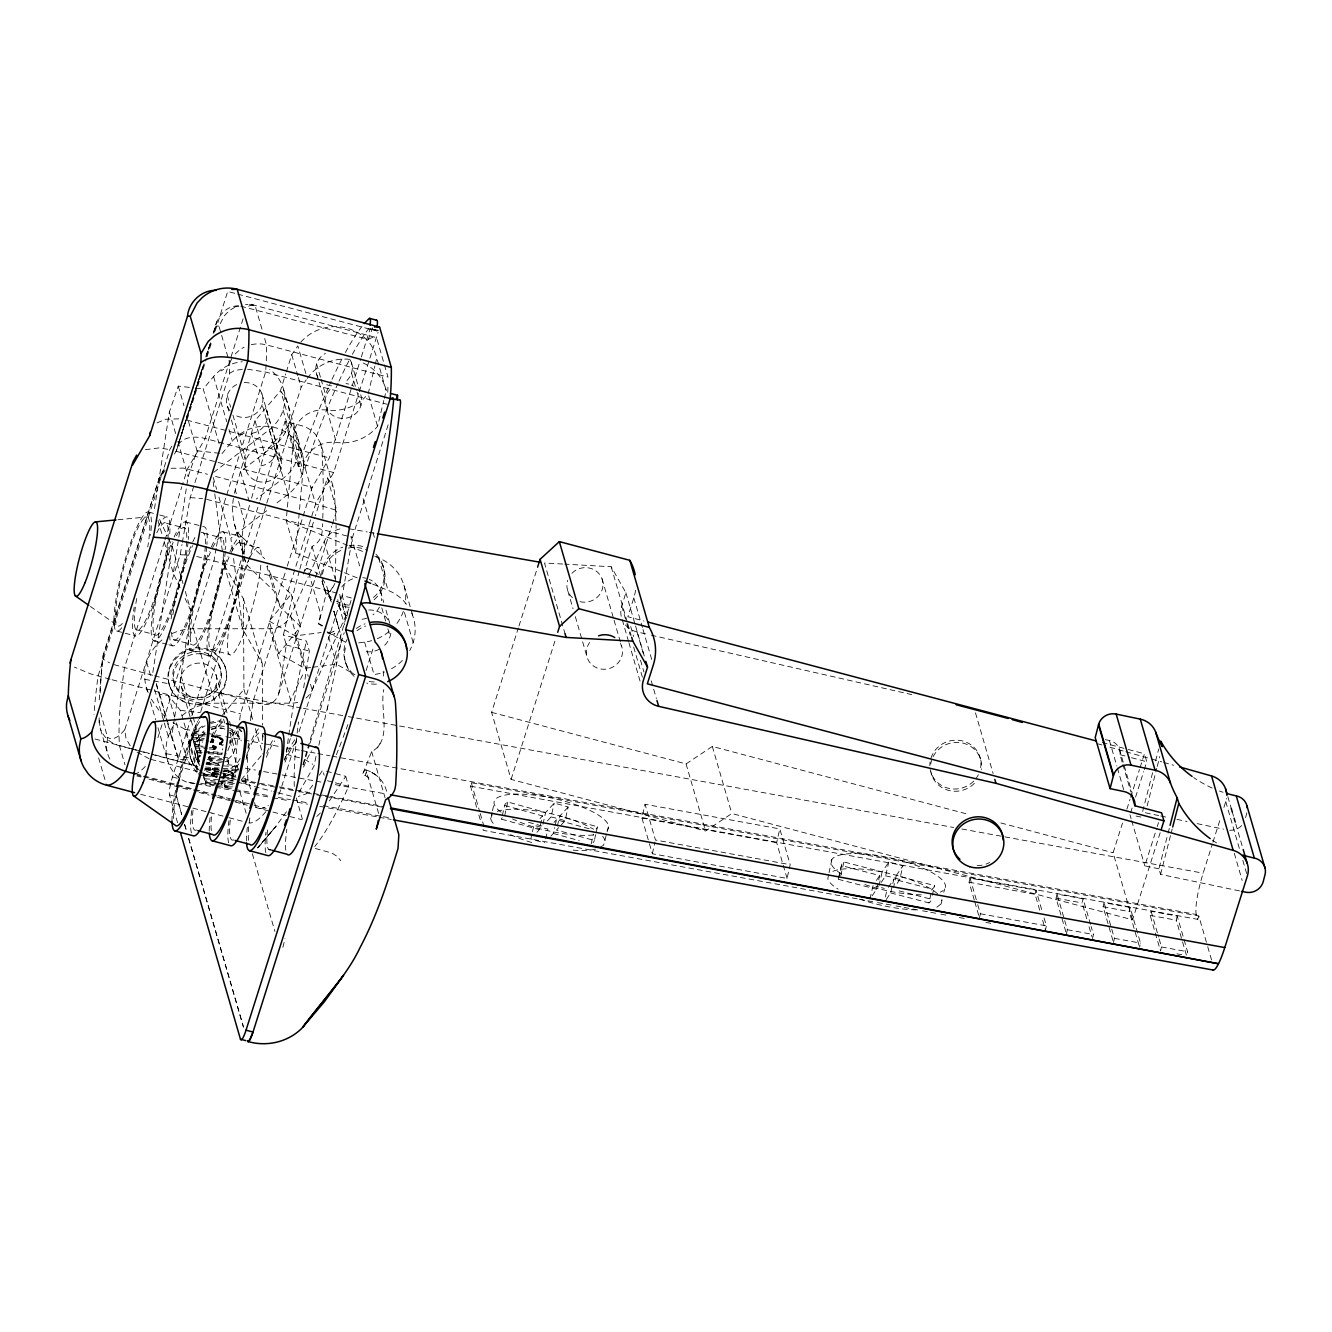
<?xml version="1.0" encoding="UTF-8"?>
<svg xmlns="http://www.w3.org/2000/svg" width="1332" height="1332" viewBox="0 0 1332 1332"><rect width="100%" height="100%" fill="white"/><g stroke="black" fill="none" stroke-linecap="round" stroke-linejoin="round"><path stroke-width="0.75" stroke-dasharray="5 3.75" d="M147.536 691.808C144.206 682.317 143.706 671.877 146.686 662.22A47.769 45.321 -16.2 0 1 163.603 638.694M195.088 783.532C172.161 782.866 160.889 756.226 168.315 736.646A47.769 45.321 -16.2 0 1 174.276 724.458M109.89 759.024A29.254 28.372 -28.8 0 1 107.692 753.895L100.15 727.988L99.117 718.647M99.234 699.916L102.531 657.026L159.174 478.238L164.402 468.431M99.084 722.81L99.151 717.498M223.11 773.476L225.191 774.841L223.227 775.923M357.242 577.888L295.637 552.996L286.214 520.562L294.272 430.369A29.321 27.822 -16.2 0 1 326.956 410.04A43.973 41.725 -16.2 0 0 365.701 396.636M295.637 552.996L303.696 462.803A29.321 27.822 -16.2 0 1 336.363 442.474A43.973 41.725 -16.2 0 0 377.555 426.357L383.799 400.499M335.464 580.835L336.097 525.407M251.132 715.7L250.499 720.695L252.98 701.681L315.9 503.046L333.649 472.56L358.658 393.573M252.814 702.996L252.98 701.681M213.936 740.525L210.689 741.291L210.389 742.657C213.953 744.205 215.235 738.944 211.289 739.177M100.183 693.006A210.323 35.564 -75.1 0 1 103.33 655.993L159.174 478.238M174.425 454.079L176.507 450.482L202.664 367.449M154.512 508.591L169.364 411.938L178.272 386.114L193.623 387.878M152.83 672.51L172.211 546.403L167.999 537.395M180.036 587.628L173.293 573.226L186.563 486.846M186.88 484.798L188.145 476.573L197.053 450.749L186.796 415.501M172.944 722.677L184.948 729.237L197.835 773.576L187.179 760.106L178.505 759.107L171.595 737.145L174.409 718.847M174.725 716.816L190.992 611.038L185.298 591.458M299.317 570.978A267.532 45.255 -75.1 0 0 283.4 634.948L286.313 644.988L279.171 691.341C278.338 699.134 270.779 706.526 262.654 704.228L154.562 675.807M303.663 687.812L309.357 651.098L306.443 641.058L283.4 634.948M378.604 813.386L366.167 770.562A14.652 2.481 -75.1 0 0 362.437 774.541A267.532 45.255 -75.1 0 0 371.661 751.581C393.04 740.525 379.354 708.258 383.783 689.543M361.338 356.959L370.313 328.171M237.729 294.122L377.106 331.085L377.289 330.02A14.652 2.481 -75.1 0 1 377.189 329.603M130.186 745.737L126.024 738.477L124.758 729.753L180.186 554.728L181.984 544.522M182.334 542.474L190.193 497.585L229.52 373.41A216.184 36.563 -75.1 0 0 229.703 363.17L218.947 326.173L224.192 315.967L228.155 311.805A29.221 28.521 -35.5 0 1 238.112 306.077M216.167 548.251L214.036 560.489L164.136 718.031M216.533 546.203L224.042 503.346L265.617 372.044A245.488 41.525 -75.1 0 0 266.517 344.888L264.219 336.996M388.145 424.875L352.481 537.429L342.474 594.555L298.868 732.234M828.604 874.641L827.821 878.837A58.625 16.367 12.9 0 0 838.044 889.127M936.829 907.209L941.108 903.928L941.891 899.733M100.316 712.254L107.576 737.212L106.527 748.418L107.676 753.895M318.831 745.254L328.488 703.179M218.947 326.173A216.184 36.563 -75.1 0 0 215.851 326.323L213.953 332.251C215.651 319.164 223.859 306.077 238.445 305.761M327.173 709.473L341.059 642.573L340.526 633.899L334.116 611.704M203.929 739.893L192.591 739.027L191.725 733.566L209.507 734.931M192.591 739.027L191.725 733.566M202.397 746.17L194.489 745.57L193.59 739.993L208.791 741.141M194.489 745.57L193.59 739.993M202.214 752.347L196.337 751.897L195.471 746.486L207.442 747.402M196.337 751.897L195.471 746.486M199.767 761.638C193.939 760.206 202.597 755.743 197.652 756.443L196.903 751.415L200.816 751.714M197.652 756.443L196.903 751.415M197.352 758.674L200.216 755.544L199.9 756.909M197.636 758.258L197.935 756.876M198.018 757.858L198.335 756.493M197.835 760.322L197.669 757.309M198.535 757.508L198.851 756.143M198.102 760.589L198.152 758.957M199.167 757.192L199.484 755.827M198.435 760.855L198.418 759.207M199.484 756.643L199.8 755.277L199.883 756.776M198.818 761.121L198.751 759.473M199.267 761.388L199.134 759.74M219.88 742.69L222.993 740.908L222.278 738.577L211.988 735.114L211.688 736.496L218.681 738.144L222.527 740.592L222.677 742.274L219.564 744.055L222.777 745.454L223.093 744.088L221.728 743.456L219.88 742.69L219.564 744.055M212.188 736.546L212.504 735.181M203.413 776.273L203.729 774.891C207.576 773.609 206.56 778.021 203.413 776.273L204.529 780.102L235.597 782.483M211.805 739.293L211.488 740.675L213.62 741.891M203.779 775.307L203.313 773.459L202.997 774.824L206.06 776.423M211.388 742.707L211.705 741.341M212.72 736.613L213.037 735.247M211.971 740.825L212.287 739.443M213.253 736.696L213.57 735.331M212.238 742.673L212.554 741.291M212.437 740.975L212.737 739.61M204.745 775.79L204.096 773.942M204.329 770.362L208.325 768.447L220.063 768.93M205.977 763.502L207.675 763.769L207.992 762.404L219.347 763.269M212.854 741.158L213.17 739.776M213.786 736.796L214.102 735.431M209.024 758.524L228.205 760.189L229.004 765.351L227.889 761.554L210.006 760.189L208.258 758.291M209.457 756.343L208.125 757.825L210.706 756.343L227.439 757.542L227.123 758.924M204.529 780.102L203.729 774.891M212.92 742.54L213.47 739.976M213.37 742.324L213.703 740.159M205.827 776.456L206.177 774.858L205.061 774.408M209.49 760.089L209.807 758.724M212.97 745.587L212.287 746.919L212.97 745.587L216.25 747.152L209.44 747.552M214.818 736.996L215.118 735.63M207.675 763.769L209.057 763.919L209.374 762.553M209.141 757.708L210.706 756.343M206.027 770.029L208.025 769.813L208.325 768.447M210.006 760.189L210.323 758.824M212.67 746.969L213.37 745.654M215.334 784.698L205.644 783.949L205.644 781.518L219.663 782.6M209.124 748.917L213.12 749.233L213.436 747.851M213.12 749.233C218.281 749.333 213.52 747.468 213.853 745.754M215.834 737.245L216.134 735.88M205.644 783.949L205.644 781.518M214.002 747.252L214.319 745.87M211.055 760.339L211.372 758.974M213.903 749.233L214.219 747.851M214.452 747.385L214.768 746.02M216.816 737.512L217.133 736.146M211.788 760.405L212.088 759.024M214.585 749.167L215.185 746.17M208.025 769.813L210.256 769.73L210.573 768.364M215.235 747.718L215.551 746.336M215.135 749.067L215.867 746.553M217.782 737.828L218.098 736.446M215.568 748.9L216.1 746.769M215.934 748.534L216.217 746.969M218.681 738.144L218.997 736.779M210.256 769.73L212.421 769.73L212.737 768.348M219.53 738.494L219.83 737.129M211.572 775.291L212.637 772.81L217.516 772.427L217.199 773.792L211.488 775.074L216.633 777.172M211.771 775.524L212.254 773.01M212.321 774.175L212.637 772.81M220.28 738.86L220.596 737.478M212.104 775.757L211.988 773.243M212.521 776.007L212.404 774.392M212.82 774.025L213.137 772.643M219.83 744.255L220.146 742.873M220.945 739.227L221.262 737.845M220.246 743.805L220.546 742.423M213.037 776.256L212.837 774.641M213.42 773.909L213.736 772.527M212.421 769.73L214.752 769.813L215.068 768.447M220.812 743.556L221.129 742.174M221.512 739.593L221.828 738.211M213.62 776.473L213.353 774.874M221.961 739.959L222.278 738.577M214.502 773.775L214.818 772.394M221.345 743.289L221.661 741.924M221.428 744.838L221.728 743.456M221.811 743.006L222.128 741.641M214.269 776.673L213.936 775.107M222.527 740.592L222.827 739.227M222.228 742.707L222.544 741.341M214.918 776.856L214.585 775.307M222.677 742.274L223.143 739.826M215.767 773.742L216.084 772.36M215.584 776.989L215.884 775.607L217.915 775.923M214.752 769.813L217.199 770.013L217.516 768.647M222.477 750.066L222.794 748.701M223.56 773.659C222.727 775.191 226.94 777.006 222.91 777.305M221.945 782.35C220.529 787.029 224.126 780.669 219.98 781.351M221.661 784.115L222.161 782.483M223.659 775.207L223.976 773.842M231.735 778.104C236.963 774.908 227.872 771.428 224.642 771.161L224.958 769.796C227.722 770.112 237.645 773.376 231.885 776.606L232.118 778.204L232.534 776.256M223.61 777.172L223.926 775.79M224.026 775.39L224.342 774.025M223.909 777.072L224.642 774.208M224.209 776.989L224.892 774.392M224.375 776.922L225.091 774.575M227.889 761.554L228.205 760.189M224.758 776.656L225.191 774.841M217.266 784.831L223.077 785.281L223.393 783.915L226.74 786.163L232.767 785.464M226.573 771.678L226.89 770.312M232.451 786.846L225.225 787.245L224.126 784.098M224.275 785.797L224.442 784.265M224.575 786.846L224.825 785.347M224.725 786.979L225.041 785.597M224.925 787.112L225.225 785.747M228.405 772.277L228.721 770.895M225.225 787.245L225.541 785.863M225.574 787.345L225.891 785.98M225.94 787.445L226.24 786.063M226.423 787.528L226.74 786.163M230.07 772.926L230.386 771.544M226.806 787.562L227.123 786.196M227.872 783.732L228.188 782.367M227.106 787.562L227.422 786.196M231.518 773.609L231.835 772.244M232.317 774.125L232.617 772.76M232.917 774.641L233.233 773.259M232.75 777.272L233.067 775.907M233.15 776.889L233.466 775.507M233.35 775.124L233.649 773.759M233.433 776.456L233.883 774.208M245.954 783.266L245.071 777.805L245.954 783.266L237.662 782.633M476.64 807.309L470.496 786.163L471.278 782.733L1198.8 915.983L1207.175 944.804M493.24 823.342A58.625 16.367 12.9 0 1 490.692 818.497L492.041 812.62M492.49 810.655L494.139 803.412M504.628 805.46L542.49 815.9L539.36 829.62L501.498 819.18L504.628 805.46A47.636 13.303 12.9 0 1 507.775 802.03L545.637 812.47L554.195 803.196A47.636 13.303 12.9 0 1 568.165 807.042L565.034 820.762L556.476 830.052L594.338 840.492L595.687 834.615M504.645 815.75L507.775 802.03M542.957 824.242L545.637 812.47M545.67 838.844L547.902 829.037A47.636 13.303 12.9 0 1 533.932 825.191L530.802 838.91A47.636 13.303 12.9 0 0 544.771 842.756M547.402 820.895L551.065 816.916L554.195 803.196M550.882 836.13L553.329 833.466L554.661 827.588M555.111 825.624L556.46 819.746L590.342 829.087M557.375 826.123L559.607 816.333L568.165 807.042M591.192 843.905L593.423 834.115M596.137 832.65L597.469 826.772L559.607 816.333M600.532 847.069L603.612 845.187L608.591 826.073M648.284 839.843L641.941 817.981L645.071 804.262L779.803 828.937L790.192 864.701L787.062 878.421L652.33 853.745L648.867 841.824M652.33 853.745L655.011 841.99M787.062 878.421L776.673 842.657L779.803 828.937M831.867 859.506L829.053 872.693M838.377 878.887L841.608 864.768M838.777 877.338L841.458 865.567A47.636 13.303 12.9 0 1 843.905 861.954L882.15 871.911L888.777 862.12A47.636 13.303 12.9 0 1 902.896 865.783L899.766 879.503L896.453 884.415M840.775 875.673L843.905 861.954M869.962 899.05L873.093 885.33M872.16 895.787L876.573 889.26L879.719 875.54L841.458 865.567M879.02 885.63L882.15 871.911M881.235 882.367L885.647 875.84L888.777 862.12M885.397 896.852L887.195 889.01M886.263 899.466L890.692 892.923L893.822 879.203L932.067 889.16A47.636 13.303 12.9 0 0 934.515 885.547L896.269 875.59L893.572 887.345M890.692 892.923L928.937 902.88L932.067 889.16M932.283 895.354L934.515 885.547M941.108 903.928L941.99 900.032M944.738 888.877L943.772 892.257M974.275 900.066L969.08 882.234L970.029 878.121L1036.03 890.209L1041.791 910.022M979.453 917.898L980.385 913.785L976.939 901.897M1039.693 910.172L1035.097 894.321L1036.03 890.209M1044.088 917.948L1046.403 925.873L1045.454 929.986L1042.007 918.098M1065.85 931.851L1056.06 898.168L1057.009 894.055L1083.082 898.834L1090.575 924.591M1066.433 933.832L1067.365 929.719L1057.009 894.055M1086.745 918.797L1082.15 902.946L1083.082 898.834M1092.506 938.61L1093.455 934.498L1091.141 926.572M1112.903 940.475L1103.112 906.776L1104.062 902.663L1130.135 907.442L1140.508 943.106L1139.559 947.235M1113.485 942.457L1114.418 938.344L1104.062 902.663M1138.993 945.254L1129.203 911.554L1130.135 907.442M1159.173 939.027L1161.471 946.952L1160.538 951.065L1150.165 915.4L1151.114 911.288L1177.188 916.066L1187.561 951.731L1186.612 955.843L1176.256 920.179L1177.188 916.066M368.132 393.922L374.858 366.084M375.341 364.086L376.773 358.125A43.973 41.725 -16.2 0 0 343.223 327.322A43.973 41.725 -16.2 0 0 299.034 344.322M384.282 398.518L386.197 390.559L376.773 358.125M282.884 947.268L284.998 938.71M316 756.493L313.969 766.183L297.685 794.721M1152.613 772.677L1142.473 812.17L1158.673 815.567M1155.643 760.838L1158.69 748.984M1147.135 805.877L1156.759 768.364M1157.258 766.383L1159.789 756.509M1239.509 890.908L1160.555 874.375L1158.94 868.814L1167.548 835.247M1168.047 833.266L1169.579 827.355M1160.555 874.375L1172.193 828.954M1245.636 817.582L1246.935 812.47M234.365 493.306A73.277 69.53 -16.2 0 1 235.231 489.96L255.011 420.679L280.369 390.975L285.714 373.826M310.672 667.548L304.695 668.314L278.671 653.529L300.582 626.589L280.153 606.976L274.059 591.108L246.337 564.502A73.277 69.53 -16.2 0 1 244.655 522.377L249.933 503.912L240.509 471.478L273.942 445.837A40.31 38.245 -16.2 0 0 280.885 391.491L290.293 423.926A40.31 38.245 -16.2 0 1 283.366 478.255L256.293 499.017M251.565 498.185L264.435 453.096L290.293 423.926M302.88 764.751L351.165 600.066M179.52 778.571L176.407 795.654L181.735 814.368M303.33 764.918L309.44 745.171M310.04 743.206L344.222 632.667M284.415 760.106L285.631 756.243M333.649 472.56L205.195 438.494C196.02 436.097 183.6 436.13 177.972 445.121L202.048 368.648M205.744 356.893L208.841 347.086M213.153 333.366L216.866 321.595M243.107 318.781L205.195 438.494L187.446 468.981L182.451 484.731M286.313 371.911L291.725 354.712L297.852 345.937L306.726 376.457M289.727 423.459L301.149 387.146L306.26 379.836M287.113 438.894L288.178 435.531M303.363 574.042L312.071 546.47A17.582 16.683 -16.2 0 0 321.362 535.947L322.094 531.984A732.816 695.354 -16.2 0 0 322.527 523.776M628.554 641.441L621.162 615.983A21.978 20.862 -16.2 0 1 621.728 605.993L625.907 592.74L611.188 566.733L564.718 564.152M470.496 786.163L1197.734 919.363L1196.303 914.468A33.766 5.711 -75.2 0 1 1203.162 873.193L1212.32 844.155M1212.919 842.224L1220.262 819.014M1223.925 807.408L1225.756 801.598A21.978 20.862 -16.2 0 0 1226.489 798.417M1197.734 919.363L1198.8 915.983M171.811 446.153L169.797 449.617L98.069 676.023A256.477 43.373 -75.1 0 0 93.989 714.352M176.507 450.482L203.979 363.769M206.477 355.877L210.856 342.091L206.377 356.01M182.917 427.072L186.946 420.146L206.393 358.774M207.009 356.793L212.038 340.959M215.168 331.052L227.705 291.458L235.731 293.589M164.369 541.841L124.442 667.881A239.627 40.526 -75.1 0 0 119.464 745.754L124.992 764.784M164.985 539.876L181.835 486.696M157.892 737.728L163.503 720.013M177.572 822.693L169.497 794.871A14.669 2.481 -75.1 0 1 172.461 776.956L191.242 717.682M191.875 715.7L242.557 555.66M243.19 553.696L259.457 502.314M260.09 500.349L285.115 421.312L301.282 425.607A29.321 27.822 -16.2 0 1 315.684 434.632L320.629 443.439L334.332 490.842L335.98 521.245M181.668 814.601L176.473 796.736A14.669 2.481 -75.1 0 1 179.454 778.804L197.669 721.295M200.732 711.638L292.091 423.16L315.584 504.012L336.73 510.372L327.422 477.788L317.199 510.073A267.532 45.255 -75.1 0 0 315.451 515.634M239.693 719.946A256.477 43.373 -75.1 0 1 240.493 713.802L286.646 568.115M287.262 566.15L312.204 487.395L329.37 457.925L360.722 358.941M240.742 306.194L368.248 339.41L372.694 327.789M359.29 391.608L378.055 332.367M278.654 693.706L314.868 579.37M315.484 577.389L331.735 526.14M332.351 524.159L336.73 510.372M286.197 751.781L290.559 737.995M296.47 739.826L279.57 793.206L276.323 797.302M366.117 670.529L373.942 645.853M1160.172 832.716L1132.583 919.813L731.817 813.519L705.544 831.002L511.105 779.42L491.608 712.337L518.331 627.988M518.964 626.023L536.979 569.13M511.105 779.42L555.844 638.178M635.564 590.243A51.299 48.668 -16.2 0 1 633.816 597.885L627.855 616.733L643.922 620.995M1132.583 919.813L1113.102 852.746L1122.51 823.043M1126.889 809.19L1130.036 799.283M1130.652 797.302L1139.443 769.596M1140.059 767.615L1144.454 753.762L1126.356 748.967M1130.602 812.803L1132.466 806.926M1135.58 797.102L1143.672 771.578M1144.288 769.613L1146.769 761.754L1144.454 753.762M1158.94 868.814L1144.821 865.867L1156.642 828.554M1157.258 826.589L1158.507 822.66M177.972 445.121L203.846 363.936M206.427 355.694L210.19 343.939M213.969 332.184L215.851 326.323M334.881 583.433L331.535 589.876L326.04 594.572A267.532 45.255 -75.1 0 0 318.698 623.975L325.99 628.654M490.692 818.497L492.224 814.485M172.161 633.566A47.769 45.321 -16.2 0 1 193.523 628.771L269.913 628.754A21.978 20.862 -16.2 0 0 290.576 615.684L308.258 576.706M309.107 574.858L324.259 541.441A21.978 20.862 -16.2 0 1 342.89 528.471M305.96 698.085A21.978 20.862 -16.2 0 0 312.188 690.093L345.87 615.867A21.978 20.862 -16.2 0 1 347.269 613.286M365.135 775.507L366.7 772.16L363.819 774.974L365.135 775.507A14.386 10.756 4.7 0 1 370.296 779.52M229.703 363.17L231.968 358.325M289.144 703.08L303.13 673.809M158.758 480.969L165.035 470.213M377.422 747.918L381.818 740.376M329.903 591.691L333.882 585.081M329.42 800.915L345.737 776.323L334.215 773.259M312.754 785.114L306.21 793.839L298.301 796.469M319.38 775.174L322.694 770.212L324.159 775.224M876.406 880.435L879.719 875.54M888.294 887.378L893.822 879.203M896.269 875.59L902.896 865.783M286.447 811.771L276.09 826.09L257.492 848.001M160.223 475.591L164.402 471.078M103.33 655.993L102.731 658.258L103.963 659.656L109.54 662.853M278.671 653.529L269.247 621.095L291.159 594.155L270.729 574.542L267.349 565.734M222.427 715.184L243.923 689.327L243.49 598.934L224.159 564.851L222.827 554.711M241.209 779.819L261.438 755.477M258.391 847.385L276.09 826.09L257.625 847.618M219.164 443.806L203.23 388.961L213.603 376.556A40.31 38.245 -16.2 0 1 242.274 361.771M222.011 453.613L232.384 441.192A40.31 38.245 -16.2 0 1 292.224 437.112A40.31 38.245 -16.2 0 1 288.045 494.372L274.975 504.395M540.043 818.547L542.49 815.9M536.913 832.267L539.36 829.62M554.012 822.41L556.46 819.746M301.365 708.008L219.564 693.023C206.343 711.488 174.575 706.326 169.014 683.766L152.847 680.802M235.215 353.929L239.31 350.199A29.221 26.39 -6.5 0 1 244.122 347.219M229.52 373.41L234.249 370.612L242.357 369.264M213.736 472.327L269.264 429.72A40.31 38.245 -16.2 0 0 269.73 369.347M232.484 550.382L230.869 538.211L268.431 509.407M491.608 712.337L686.063 763.919L712.32 746.436L968.814 814.468M370.13 329.237L378.671 330.386L370.746 328.838M221.145 370.862L223.793 369.264M239.927 435.497L244.239 432.95M156.993 422.877L165.667 419.247L179.87 418.814M236.264 771.844L230.436 774.858L220.679 776.889M145.388 449.7L159.074 447.902L169.797 449.617M202.88 703.812L196.337 704.728M204.645 768.997L206.343 768.647M171.079 468.281L183.383 468.098L207.509 474.292M190.193 497.585L202.564 498.584M180.186 554.728L188.828 555.144M269.247 621.095L295.271 635.88L321.162 632.55M358.708 642.873L364.602 642.107A46.17 43.806 -16.2 0 0 371.661 640.659M312.67 667.282L336.563 664.218L354.945 674.658M118.015 519.73L146.703 516.999M234.948 306.443L238.811 306.277M182.134 715.617A47.769 45.321 -16.2 0 1 215.135 703.196L291.541 703.163A21.978 20.862 -16.2 0 0 299.184 701.847M562.687 564.035L544.505 563.02L564.984 633.516M210.389 757.708L221.545 758.524M209.057 763.919L219.031 764.635M191.408 734.948L205.245 735.997M192.907 737.645L204.246 738.511M193.273 741.358L202.78 742.091M194.805 744.188L202.714 744.788M195.155 747.851L207.126 748.767M196.636 750.515L202.531 750.965M204.479 751.115L222.128 752.463M208.658 752.314L226.307 753.662M204.179 752.497L221.811 753.845M196.587 752.78L200.516 753.08M208.358 753.679L225.99 755.028M206.393 763.153L218.814 764.102M227.106 764.735L237.446 765.534M206.077 764.535L237.146 766.899M205.494 767.049L238.628 769.58M205.178 768.431L221.745 769.696M223.826 769.846L238.311 770.962M236.047 777.105L231.885 776.606M204.845 778.737L233.833 780.952M242.124 781.584L246.254 781.901M205.96 782.567L215.634 783.316M217.582 783.466L223.393 783.915M205.344 782.9L219.347 783.965M247.536 369.247L265.617 372.044L387.096 404.262M197.969 755.077L199.8 755.277M217.199 773.792L218.731 773.959M370.829 328.871L378.671 330.386M195.554 388.095L203.23 388.961M197.053 450.749L220.096 453.38M156.277 683.499L159.723 694.472L168.398 695.471L180.403 710.389L199.167 775.024L217.183 777.072M180.403 710.389L200.416 712.67M219.181 777.305L235.198 779.137M217.199 770.013L219.747 770.312M188.944 782.417L194.639 783.266M249.417 304.512L253.563 305.128M206.294 762.137L207.992 762.404M348.834 528.721L367.182 531.934M369.214 532.284L375.341 533.366M144.772 679.32L150.832 680.436M303.413 708.374L346.353 716.25M348.401 716.616L354.528 717.748M356.576 718.115L953.679 827.488M961.854 828.987L1203.146 873.176M184.948 729.237L205.394 732.983M207.426 733.349L223.776 736.346M225.824 736.713L242.158 739.71M244.206 740.092L262.587 743.456M264.635 743.822L278.937 746.453M287.113 747.951L299.367 750.182M301.415 750.565L315.717 753.179M317.765 753.562L330.02 755.81M332.068 756.176L1196.303 914.468M641.941 817.981L776.673 842.657M969.08 882.234L1035.097 894.321M1056.06 898.168L1082.15 902.946M1103.112 906.776L1129.203 911.554M1150.165 915.4L1176.256 920.179M786.113 863.952L655.461 840.026L645.071 804.262M166.4 753.729L190.643 758.174L193.073 763.902L201.582 772.427M245.271 768.181L255.494 770.062M263.686 771.561L280.036 774.558M282.084 774.924L320.929 782.034M335.248 784.665L386.38 794.022M980.385 913.785L1046.403 925.873M1067.365 929.719L1093.455 934.498M1114.418 938.344L1140.508 943.106M1161.471 946.952L1187.561 951.731M203.496 773.343A29.321 27.822 -16.2 0 0 207.342 775.091L217.299 776.922M1176.889 953.812L1183.032 954.944M857.175 898.834L483.35 830.369L481.668 824.591M859.207 899.2L875.557 902.197M877.605 902.58L893.938 905.56M895.986 905.943L902.114 907.059M904.162 907.442L920.495 910.439M922.543 910.805L928.67 911.921M930.718 912.303L938.877 913.802M940.925 914.168L947.052 915.3M959.306 917.548L965.434 918.664M985.863 922.41L991.99 923.526M200.632 783.216L233.333 789.193M235.364 789.576L251.715 792.573M253.763 792.94L270.096 795.937M278.271 797.435L290.543 799.683M292.574 800.049L308.924 803.046M323.226 805.66L390.642 818.014M197.119 783.915L213.486 786.912M215.534 787.279L233.933 790.659M235.98 791.025L252.331 794.022M254.379 794.405L270.729 797.402M272.777 797.768L289.127 800.765M297.319 802.264L307.542 804.145M319.797 806.393L377.056 816.866M379.104 817.249L391.358 819.496M222.727 777.272L239.094 780.336M241.125 780.718L259.54 784.165M261.588 784.548L277.938 787.612M279.986 787.995L296.337 791.058M298.385 791.441L314.752 794.505M316.783 794.888L384.265 807.525M224.009 776.539L234.216 778.471M242.391 780.003L277.106 786.529M279.154 786.912L328.155 796.153M330.203 796.536L383.3 806.526M206.71 499.35L352.481 537.429M196.703 556.493L338.461 593.489M1105.344 739.66L1109.389 740.492A14.136 13.42 -16.2 0 1 1120.029 754.661L1122.31 762.52M1160.705 815.983L1168.797 817.682M1176.905 819.38L1187.028 821.494M1197.152 823.626L1223.475 829.137M1136.029 816.033L1144.088 817.731M222.677 770.745L224.642 771.161M220.929 780.785L234.981 783.832M220.629 782.15L232.983 784.831M291.308 796.203L273.543 791.624M625.474 624.958A21.978 20.862 -16.2 0 0 637.029 631.917L649.15 634.681M651.165 635.148L911.721 694.605M899.167 890.875L931.384 899.267A47.636 13.303 12.9 0 1 928.937 902.88M838.327 879.303L876.573 889.26M152.564 675.274L113.786 664.568M151.032 759.39L197.219 771.544M199.234 772.077L217.299 776.822M219.314 777.355L235.381 781.584M237.396 782.1L271.528 791.091M251.315 344.655A29.221 26.39 -6.5 0 1 266.517 344.888L387.995 377.106L376.523 337.629L255.045 305.411A29.221 28.521 -35.5 0 0 245.588 304.545M186.946 420.146L227.073 430.785M229.071 431.318L329.37 457.925M285.115 421.312L298.168 466.217L305.145 468.065A271.145 45.854 -75.1 0 1 338.145 383.1M175.807 451.215L312.204 487.395M215.534 476.423L315.9 503.046M1102.23 742.557L1124.341 748.434M1120.029 754.661L1129.586 757.192M1131.484 757.708L1146.769 761.754M148.535 512.054L157.859 514.535M159.707 515.018L167.166 516.999M185.781 521.944L204.395 526.873A61.555 10.406 -75.1 0 1 206.91 544.422M223.01 531.818L241.625 536.746M166.483 523.26L185.098 528.188M203.713 533.133L222.327 538.061M240.942 543.006L259.557 547.935M351.365 597.968L342.174 595.537L347.902 615.251M1000.881 822.976L1113.102 852.746M286.313 644.988L309.357 651.098M136.031 629.67L154.645 634.615M173.277 639.543L191.891 644.488M210.506 649.417L229.121 654.362M116.733 630.985L135.348 635.93M153.979 640.858L167 644.322M168.864 644.805L172.594 645.804M191.209 650.732L209.823 655.677M110.106 679.22L90.759 673.909L74.425 667.149M112.121 679.753L152.231 690.392M154.246 690.925L240.493 713.802M286.23 754.295L302.913 758.724M326.54 771.228L332.301 772.76M327.522 780.752L333.283 782.267M335.214 782.783L348.651 786.346A267.532 45.255 -75.1 0 1 314.685 846.569M94.972 738.994L133.083 749.1M135.098 749.633L153.147 754.428M155.145 754.961L197.269 766.133M205.294 768.264L221.345 772.51M223.343 773.043L235.381 776.24A256.477 43.373 -75.1 0 1 238.495 729.903M129.504 748.418L119.464 745.754A29.254 26.89 -8.4 0 1 100.15 727.971M131.518 748.95L149.567 753.745M151.582 754.278L197.752 766.516M205.777 768.647L217.815 771.844M219.83 772.377L235.881 776.623M243.906 778.754L247.919 779.819L251.232 791.241M172.461 776.956L179.454 778.804M135.731 773.759L215.967 795.038M217.965 795.57L234.016 799.833M236.014 800.365L252.064 804.611M254.062 805.144L266.1 808.341M137.246 775.074L141.259 776.14M143.273 776.673L191.442 789.443M193.44 789.976L209.507 794.238M211.505 794.771L229.57 799.566M231.585 800.082L247.635 804.345M136.88 775.94L140.892 777.006M148.918 779.137L191.075 790.326M199.101 792.457L209.141 795.104M217.166 797.235L233.217 801.498M235.231 802.03L247.269 805.227M255.294 807.358L270.979 811.521M272.927 812.037L302.098 819.763M169.497 794.871L176.473 796.736M140.659 794.272L190.792 807.558M192.807 808.091L226.906 817.149M228.904 817.682L242.957 821.394M315.318 848.484L331.851 853.013L336.979 856.276L340.776 860.705M268.581 849.333L272.311 850.332M528.554 822.343L542.507 826.19M553.329 833.466L579.237 840.609M1097.918 743.839L1101.914 744.971M1109.889 747.219L1123.842 751.165M1125.84 751.731L1149.749 758.491M1151.747 759.057L1161.72 761.871M1163.702 762.437L1173.675 765.251M208.708 759.889L207.209 759.307M149.117 758.724L135.181 751.098M365.751 769.896C376.69 773.043 385.414 782.4 387.063 793.772M286.214 520.562L347.819 545.454M349.75 546.237L363.22 551.681M374.775 556.343L378.621 557.908A46.17 43.806 -16.2 0 1 405.194 603.879M372.644 584.115L388.045 590.326A46.17 43.806 -16.2 0 1 407.858 606.143M307.009 568.331L313.952 571.128L318.298 574.442M203.03 773.093L207.342 775.091M304.645 759.323L312.77 764.252M345.521 642.224L327.139 631.784L336.563 664.218M90.409 606.476L117.216 625.341M233.383 498.384A73.277 69.53 -16.2 0 0 236.913 532.067L264.652 558.674M164.968 716.533L159.107 710.539L151.299 699.167M327.422 477.788L333.316 487.246M322.394 578.538L326.69 586.13L331.102 601.498M224.159 564.851L242.94 629.487L262.271 663.569L262.57 725.207M159.574 519.397L167.149 535.597M185.098 598.434L190.992 611.038M193.073 763.902L190.543 757.825M146.387 687.812L148.285 692.79M169.564 685.63L169.014 683.766A29.321 27.822 -16.2 0 1 203.463 648.234A29.321 27.822 -16.2 0 1 219.564 693.023M331.268 601.997L327.839 590.342L331.135 601.764M1227.821 796.636L1231.234 808.391M1232.383 812.304L1233.515 816.216M1235.796 824.058L1242.623 847.552M1225.756 801.598L1239.975 850.565M1242.823 860.355L1246.802 874.058M1234.298 853.296L1242.19 880.502M1207.724 946.736L1211.637 960.189M1119.363 748.984L1131.917 792.207M1122.893 764.485L1130.885 791.991M1109.389 740.492L1116.815 766.05M1117.381 768.015L1123.659 789.626M1129.986 814.768L1131.118 818.697M1131.701 820.662L1144.821 865.867M1151.114 911.288L1158.59 937.045M1089.06 926.722L1091.94 936.629M975.474 712.82L993.106 773.526M979.553 755.993L980.202 758.208M970.029 878.121L976.356 899.916M974.841 902.047L978.87 915.917M931.234 773.209L931.884 775.424M712.32 746.436L731.817 813.519M686.063 763.919L705.544 831.002M633.816 597.885L642.424 627.472M642.99 629.453L652.73 662.986M625.907 592.74L635.014 624.075M635.58 626.04L644.688 657.375M637.029 631.917L643.289 653.463M651.248 680.868L656.376 698.501M630.719 626.589L633.582 636.463M640.459 660.139L643.905 671.977M611.188 566.733L627.122 621.561M627.688 623.526L631.102 635.281M621.728 605.993L626.273 621.661M626.856 623.609L630.269 635.364M633.682 647.119L642.773 678.438M628.904 642.69L640.492 682.567M602.031 578.821L613.503 618.281M614.069 620.262L621.528 645.903M567.865 591.008L573.026 608.757M575.324 616.649L587.362 658.091M368.698 395.837L377.555 426.357M351.298 362.337L359.623 390.959M471.278 782.733L479.653 811.554M480.219 813.486L484.132 826.939M351.531 373.127L356.51 390.293M357.076 392.207L360.955 405.561M478.871 814.984L481.118 822.677M403.896 585.064L413.32 617.499M413.153 642.524L403.746 610.089A46.17 43.806 -16.2 0 1 396.47 623.975M382.667 564.718L383.316 566.933M363.137 498.684L369.497 520.579M372.977 532.517L374.708 538.494M378.621 557.908L388.045 590.326M316.6 363.936L320.479 377.289M321.029 379.187L326.024 396.353M380.419 591.092L383.749 602.53M385.964 610.173L389.843 623.526M316.816 374.708L318.481 380.436M319.031 382.334L326.24 407.142M326.956 410.04L336.363 442.474M381.801 607.842L385.681 621.195M387.895 628.821L390.11 636.446M351.115 536.546L359.64 565.917M291.725 354.712L297.819 375.707M298.368 377.605L301.149 387.146M364.602 642.107L374.026 674.541A46.17 43.806 -16.2 0 0 384.498 671.977M283.533 389.277L302.314 453.912M324.259 541.441L335.065 578.654M339.627 594.322L345.87 615.867M339.893 596.803L346.536 619.696M261.938 329.104L255.045 305.411A245.488 41.525 -75.1 0 0 246.786 307.192M293.09 436.33L302.514 468.747M283.1 410.139L301.881 474.775M339.044 605.927L344.588 625.008M312.071 546.47L321.578 579.187M322.128 581.102L326.04 594.572M345.571 662.504L346.22 664.718M371.661 751.581L385.081 797.768M261.921 393.839L280.702 458.491M244.322 382.584A18.315 17.383 -16.2 0 1 262.154 404.628L280.919 469.264M269.264 429.72L288.045 494.372M308.741 572.927L320.063 611.854A14.652 2.481 -75.1 0 1 318.698 623.975A14.269 13.869 62.5 0 1 322.677 625.774M255.011 420.679L264.435 453.096M345.737 776.323L348.651 786.346M291.159 594.155L300.582 626.589M227.223 395.421L230.636 407.176M232.917 415.018L246.004 460.073M290.576 615.684L308.208 676.39M310.489 684.215L312.188 690.093M295.271 635.88L304.695 668.314M227.439 406.21L229.154 412.088M231.418 419.913L246.22 470.845M213.603 376.556L226.69 421.611M228.971 429.453L232.384 441.192M270.729 574.542L280.153 606.976M266.866 566.3L274.059 591.108M235.231 489.96L236.33 493.772M238.545 501.398L244.655 522.377M269.913 628.754L291.541 703.163M236.913 532.067L246.337 564.502M234.415 523.909L243.273 554.445M213.237 477.489L216.65 489.244M218.931 497.086L230.869 538.211M243.49 598.934L262.271 663.569M178.272 386.114L183.966 405.711M296.253 797.918L302.331 818.864M169.364 411.938L175.624 433.483M177.905 441.308L188.145 476.573M243.923 689.327L253.03 720.662M255.294 728.504L262.704 753.962M224.792 665.85L225.125 666.949M246.736 757.508L246.42 756.393A29.321 27.822 -16.2 0 0 247.402 752.081M219.647 666.45L220.296 668.681M254.562 802.663L255.661 806.476A239.627 40.526 -75.1 0 0 268.381 805.444M215.851 674.392L227.239 713.569M229.52 721.395L234.632 739.027M216.084 685.164L224.609 714.551M229.737 732.184L234.848 749.799M223.56 719.097L224.692 723.026M229.82 740.642L238.361 770.029M172.211 546.403L183.017 583.616M193.523 628.771L215.135 703.196M239.91 791.824L246.137 813.253M157.925 520.329L161.905 534.049M164.186 541.891L173.293 573.226M252.347 853.762L274.908 931.434M181.152 675.973L192.524 715.151M193.107 717.099L199.933 740.609M181.368 686.746L200.15 751.381M174.092 682.683L174.742 684.914M195.721 757.109L196.353 759.323M169.264 668.281L169.597 669.38M168.398 695.471L175.791 720.928M176.373 722.893L187.179 760.106M159.723 694.472L178.505 759.107M156.244 684.265L167.049 721.478M167.616 723.442L171.595 737.145M146.686 662.22L151.232 677.888M154.645 689.643L163.753 720.978M164.319 722.926L168.315 736.646M150.433 701.781L155.661 719.73M157.975 727.722L167.832 761.621M184.632 824.308L186.363 830.269M188.661 838.211L243.49 1026.922M184.549 824.541L186.28 830.502M188.595 838.444L243.423 1027.155M98.635 757.941L105.994 783.266M333.882 611.271L338.827 628.404L333.866 611.105M320.629 443.439L321.911 450.05A732.816 695.354 -16.2 0 1 322.627 521.728M233.55 558.491L242.94 629.487M213.17 481.685L214.502 491.824M214.785 493.856L222.561 552.68M383.216 671.078L383.549 679.27M262.604 735.48L262.654 743.689M173.643 818.547A56.36 9.54 -75.1 0 1 182.451 765.5A56.36 9.54 -75.1 0 1 201.082 719.496M271.029 849.733A55.694 9.424 -75.1 0 1 267.532 829.969M284.981 762.154A55.694 9.424 -75.1 0 1 299.017 742.923M285.797 850.266A55.694 9.424 -75.1 0 1 286.147 834.898M286.413 832.667A55.694 9.424 -75.1 0 1 286.863 829.337M303.596 767.082A55.694 9.424 -75.1 0 1 311.888 750.732M172.011 821.245A61.555 10.406 -75.1 0 1 198.684 719.713M191.425 832.933A61.555 10.406 -75.1 0 1 191.958 808.957M211.538 736.646A61.555 10.406 -75.1 0 1 221.229 718.98M246.487 840.992A61.555 10.406 -75.1 0 1 247.552 825.624M266.683 753.163A61.555 10.406 -75.1 0 1 273.143 739.476M265.884 852.68A61.555 10.406 -75.1 0 1 265.95 832.367M284.598 759.839A61.555 10.406 -75.1 0 1 296.603 737.811M248.568 840.375A55.694 9.424 -75.1 0 1 249.883 817.715M266.367 757.209A55.694 9.424 -75.1 0 1 274.658 740.858M247.752 752.28A55.694 9.424 -75.1 0 1 263.187 737.062M233.783 839.859A55.694 9.424 -75.1 0 1 230.553 817.865M209.241 831.118A61.555 10.406 -75.1 0 1 210.323 815.75M229.454 743.289A61.555 10.406 -75.1 0 1 235.914 729.586M228.654 842.806A61.555 10.406 -75.1 0 1 228.938 820.678M248.068 748.218A61.555 10.406 -75.1 0 1 258.458 728.854M196.553 829.969A55.694 9.424 -75.1 0 1 193.323 807.975M210.523 742.407A55.694 9.424 -75.1 0 1 224.559 723.159M211.338 830.502A55.694 9.424 -75.1 0 1 211.938 812.92M227.872 750.549A55.694 9.424 -75.1 0 1 237.429 730.985M122.294 623.459A56.36 9.54 -75.1 0 1 118.465 590.842A56.36 9.54 -75.1 0 1 141.508 521.611A56.36 9.54 -75.1 0 1 147.752 546.986M231.235 552.564A55.694 9.424 -75.1 0 1 242.624 554.395M242.524 556.21A55.694 9.424 -75.1 0 1 222.977 633.932A55.694 9.424 -75.1 0 1 209.141 633.133A55.694 9.424 -75.1 0 1 229.82 555.477M249.85 557.509A55.694 9.424 -75.1 0 1 261.272 557.209M260.839 565.168A55.694 9.424 -75.1 0 1 240.426 641.475A55.694 9.424 -75.1 0 1 227.889 636.663A55.694 9.424 -75.1 0 1 248.435 560.422M121.728 627.755A61.555 10.406 -75.1 0 1 116.367 597.002A61.555 10.406 -75.1 0 1 140.11 520.679A61.555 10.406 -75.1 0 1 150.499 535.298M158.325 526.356A61.555 10.406 -75.1 0 1 169.48 536.813M169.314 538.494A61.555 10.406 -75.1 0 1 144.988 625.058A61.555 10.406 -75.1 0 1 134.149 607.142M211.372 546.836A61.555 10.406 -75.1 0 1 225.524 549.367M225.324 551.615A61.555 10.406 -75.1 0 1 203.53 634.198A61.555 10.406 -75.1 0 1 188.611 634.132A61.555 10.406 -75.1 0 1 209.307 551.548M229.986 551.781A61.555 10.406 -75.1 0 1 244.139 554.295M243.956 556.56A61.555 10.406 -75.1 0 1 222.144 639.144A61.555 10.406 -75.1 0 1 207.226 639.077A61.555 10.406 -75.1 0 1 227.922 556.493M212.621 547.635A55.694 9.424 -75.1 0 1 223.992 549.45M223.909 551.282A55.694 9.424 -75.1 0 1 204.362 628.987A55.694 9.424 -75.1 0 1 190.526 628.188A55.694 9.424 -75.1 0 1 211.205 550.549M201.265 532.733A55.694 9.424 -75.1 0 1 205.378 544.505M205.294 546.336A55.694 9.424 -75.1 0 1 187.979 618.647A55.694 9.424 -75.1 0 1 171.595 632.234M172.927 614.601A55.694 9.424 -75.1 0 1 192.591 545.604M174.142 536.962A61.555 10.406 -75.1 0 1 188.295 539.493M188.095 541.741A61.555 10.406 -75.1 0 1 166.3 624.325A61.555 10.406 -75.1 0 1 151.382 624.258A61.555 10.406 -75.1 0 1 172.078 541.674M206.71 546.686A61.555 10.406 -75.1 0 1 186.647 625.224A61.555 10.406 -75.1 0 1 169.78 636.147M171.112 618.914A61.555 10.406 -75.1 0 1 190.692 546.62M192.757 541.891A61.555 10.406 -75.1 0 1 196.453 534.615M156.776 532.817A55.694 9.424 -75.1 0 1 166.733 548.784A55.694 9.424 -75.1 0 1 143.04 624.924A55.694 9.424 -75.1 0 1 137.213 595.704M176.423 535.797A55.694 9.424 -75.1 0 1 186.763 539.577M186.68 541.408A55.694 9.424 -75.1 0 1 167.382 618.548A55.694 9.424 -75.1 0 1 153.197 619.447A55.694 9.424 -75.1 0 1 173.243 542.257M262.154 404.628A18.315 17.383 -16.2 0 1 234.249 414.618M230.136 410.955A18.315 17.383 -16.2 0 1 238.711 383.699M230.036 732.284A18.315 17.383 -16.2 0 1 225.99 760.372M223.376 761.538A18.315 17.383 -16.2 0 1 206.959 759.806M201.299 753.862A18.315 17.383 -16.2 0 1 204.246 733.466M211.422 728.887A18.315 17.383 -16.2 0 1 225.358 729.287M320.363 812.936A239.627 40.526 -75.1 0 1 316.317 816.816M294.289 786.396A239.627 40.526 -75.1 0 1 296.936 735.064M297.153 733.066A239.627 40.526 -75.1 0 1 298.518 721.977M304.812 570.995A14.652 2.481 -75.1 0 1 307.609 569.047M299.85 569.03A267.532 45.255 -75.1 0 1 314.868 517.499M286.48 752.314A267.532 45.255 -75.1 0 1 306.443 641.058M347.902 724.508A267.532 45.255 -75.1 0 1 342.124 740.026M341.408 741.907A267.532 45.255 -75.1 0 1 336.347 754.794M247.919 779.819A239.627 40.526 -75.1 0 1 247.785 753.745M248.068 748.051A239.627 40.526 -75.1 0 1 248.618 740.076M240.143 758.491A24.176 22.944 -16.2 0 1 222.677 771.561M218.914 772.011A24.176 22.944 -16.2 0 1 204.678 768.231M199.251 763.369A24.176 22.944 -16.2 0 1 203.996 730.985M210.639 727.422A24.176 22.944 -16.2 0 1 225.524 726.756M229.037 727.988A24.176 22.944 -16.2 0 1 241.259 740.858M238.361 768.914A29.321 27.822 -16.2 0 1 221.145 776.722M196.853 768.314A29.321 27.822 -16.2 0 1 204.778 724.708M208.974 722.843A29.321 27.822 -16.2 0 1 222.544 721.228M238.761 728.354A29.321 27.822 -16.2 0 1 241.808 731.551M247.469 754.645A29.321 27.822 -16.2 0 1 245.97 759.64M190.643 758.174A29.321 27.822 -16.2 0 1 205.095 725.807M210.756 723.476A29.321 27.822 -16.2 0 1 222.877 722.327M239.094 729.453A29.321 27.822 -16.2 0 1 241.175 731.534M374.159 681.951A31.518 29.903 -16.2 0 1 367.665 681.251M353.446 674.109A31.518 29.903 -16.2 0 1 347.036 639.527M356.36 628.471A31.518 29.903 -16.2 0 1 365.035 623.826M186.363 702.896A29.321 27.822 -16.2 0 1 176.24 658.241A29.321 27.822 -16.2 0 1 223.759 663.852A29.321 27.822 -16.2 0 1 200.166 704.528M376.59 556.426A31.518 29.903 -16.2 0 1 372.527 600.982M349.267 607.359A31.518 29.903 -16.2 0 1 337.013 603.429M331.835 599.7A31.518 29.903 -16.2 0 1 322.244 578.887M322.544 574.175A31.518 29.903 -16.2 0 1 343.406 549.417M348.185 548.101A31.518 29.903 -16.2 0 1 367.382 550.166M989.659 862.487A25.641 24.342 -16.2 0 1 985.98 864.118M982.1 865.167A25.641 24.342 -16.2 0 1 974.108 865.517M238.878 763.885A24.176 22.944 -16.2 0 1 223.326 773.775M219.564 774.225A24.176 22.944 -16.2 0 1 205.328 770.445M199.9 765.584A24.176 22.944 -16.2 0 1 204.629 733.199M211.289 729.636A24.176 22.944 -16.2 0 1 222.477 728.304M229.687 730.219A24.176 22.944 -16.2 0 1 240.409 739.809M376.457 684.149A31.518 29.903 -16.2 0 1 366.733 683.1M354.096 676.34A31.518 29.903 -16.2 0 1 345.887 646.187M357.009 630.685A31.518 29.903 -16.2 0 1 365.667 626.04M375.94 554.195A31.518 29.903 -16.2 0 1 371.878 598.751M348.634 605.144A31.518 29.903 -16.2 0 1 336.363 601.198M331.185 597.485A31.518 29.903 -16.2 0 1 322.078 581.351M321.611 575.091A31.518 29.903 -16.2 0 1 342.757 547.186M349.15 545.604A31.518 29.903 -16.2 0 1 366.75 547.935M930.968 758.124A25.641 24.342 -16.2 0 1 962.869 741.042A25.641 24.342 -16.2 0 1 979.836 771.078M978.371 774.691A25.641 24.342 -16.2 0 1 976.323 778.055M973.775 781.068A25.641 24.342 -16.2 0 1 947.934 788.161A25.641 24.342 -16.2 0 1 930.236 769.53M929.853 765.717A25.641 24.342 -16.2 0 1 930.102 761.887M933.083 756.743A25.641 24.342 -16.2 0 1 963.502 743.256A25.641 24.342 -16.2 0 1 981.351 769.53M974.425 783.299A25.641 24.342 -16.2 0 1 948.584 790.392A25.641 24.342 -16.2 0 1 930.885 771.744M930.735 764.102A25.641 24.342 -16.2 0 1 931.617 760.339M597.469 826.772A47.636 13.303 12.9 0 1 596.103 828.97M594.338 840.492A47.636 13.303 12.9 0 1 592.973 842.69M501.498 819.18A47.636 13.303 12.9 0 1 502.231 817.665M551.065 816.916A47.636 13.303 12.9 0 1 565.034 820.762M595.554 849.117A58.625 16.367 12.9 0 1 572.893 850.149M531.684 842.507A58.625 16.367 12.9 0 1 509.057 833.999M497.219 811.404A58.625 16.367 12.9 0 1 593.506 829.237M602.613 836.33A58.625 16.367 12.9 0 1 605.144 841.158M593.439 834.931A58.625 16.367 12.9 0 1 512.504 818.897M501.048 812.204A58.625 16.367 12.9 0 1 543.489 796.486A58.625 16.367 12.9 0 1 607.226 830.136M884.315 888.361A47.636 13.303 12.9 0 1 881.468 887.678M878.637 886.929A47.636 13.303 12.9 0 1 875.84 886.163M885.647 875.84A47.636 13.303 12.9 0 1 899.766 879.503M916.083 909.873A58.625 16.367 12.9 0 1 860.805 899.45M832.883 871.344A58.625 16.367 12.9 0 1 887.179 873.026A58.625 16.367 12.9 0 1 938.61 894.771M841.491 874.025A58.625 16.367 12.9 0 1 883.133 856.426A58.625 16.367 12.9 0 1 940.275 892.124M921.294 894.804A58.625 16.367 12.9 0 1 864.252 884.348M1241.69 825.574A14.652 13.903 -16.2 0 1 1229.702 830.269M620.396 643.456A18.132 17.216 -16.2 0 1 615.317 665.5A18.132 17.216 -16.2 0 1 591.891 664.768A18.132 17.216 -16.2 0 1 589.643 642.49M571.944 573.26A18.132 17.216 -16.2 0 1 595.304 570.479A18.132 17.216 -16.2 0 1 601.198 592.057A18.132 17.216 -16.2 0 1 579.67 601.581M572.41 597.685A18.132 17.216 -16.2 0 1 567.665 580.336M1223.026 792.274A117.249 111.255 -16.2 0 1 1219.346 790.975M1212.153 788.028A117.249 111.255 -16.2 0 1 1193.672 777.538M1216.566 842.923A117.249 111.255 -16.2 0 1 1211.737 839.743M374.908 583A21.978 20.862 -16.2 0 1 381.418 600.799M379.437 607.109A21.978 20.862 -16.2 0 1 372.943 614.851M366.899 618.098A21.978 20.862 -16.2 0 1 360.156 619.43M347.202 616.017A21.978 20.862 -16.2 0 1 337.845 599.5M341.775 587.012A21.978 20.862 -16.2 0 1 355.877 577.988M362.737 577.688A21.978 20.862 -16.2 0 1 366.084 578.288M369.297 579.403A21.978 20.862 -16.2 0 1 372.261 580.985M390.842 633.216A21.978 20.862 -16.2 0 1 382.367 647.285M379.47 649.134A21.978 20.862 -16.2 0 1 362.804 651.148M368.731 610.006A21.978 20.862 -16.2 0 1 388.461 620.545M360.722 394.772A18.315 17.383 -16.2 0 1 351.232 416.55A18.315 17.383 -16.2 0 1 327.855 410.389A18.315 17.383 -16.2 0 1 332.467 387.329M345.987 383.599A18.315 17.383 -16.2 0 1 348.784 384.115M351.448 385.048A18.315 17.383 -16.2 0 1 353.929 386.363M350.166 359.873A18.315 17.383 -16.2 0 1 345.071 382.151M331.568 385.88A18.315 17.383 -16.2 0 1 323.626 383.116M317.965 377.189A18.315 17.383 -16.2 0 1 325.458 353.363M411.688 613.053A46.17 43.806 -16.2 0 1 409.74 650.532M402.397 660.422A46.17 43.806 -16.2 0 1 389.444 669.846M389.044 631.601A46.17 43.806 -16.2 0 1 376.74 638.91M307.276 378.371A43.973 41.725 -16.2 0 1 351.648 359.59M363.153 363.003A43.973 41.725 -16.2 0 1 386.197 390.559M265.9 811.638A256.477 43.373 -75.1 0 1 248.967 822.993M387.928 387.229A245.488 41.525 -75.1 0 1 387.745 392.674M368.248 339.41A245.488 41.525 -75.1 0 1 376.523 337.629M145.238 766.483A239.627 40.526 -75.1 0 1 136.647 773.376M124.758 729.753A210.323 35.564 -75.1 0 1 107.576 737.212M298.168 466.217A271.145 45.854 -75.1 0 1 331.168 381.252M332.051 379.337A271.145 45.854 -75.1 0 1 343.206 356.576M345.371 352.53A271.145 45.854 -75.1 0 1 361.904 326.556M339.027 381.185A271.145 45.854 -75.1 0 1 350.183 358.441M352.347 354.395A271.145 45.854 -75.1 0 1 368.897 328.421M333.932 631.251L328.821 633.782L329.204 635.197L334.881 633.799L328.821 633.782L328.305 632.417L333.932 631.251M252.564 433.216L251.398 433.366L260.822 465.8L261.988 465.651A18.315 17.383 -16.2 0 0 276.024 442.374L265.751 408.091L266.6 409.956A18.315 17.383 -16.2 0 1 252.564 433.216M374.009 773.859L371.811 772.41L376.29 775.39L374.009 773.859M257.259 481.235A18.315 17.383 -16.2 0 0 281.435 461.122A18.315 17.383 -16.2 0 0 251.698 451.631A18.315 17.383 -16.2 0 0 257.259 481.235M192.407 697.152A18.315 17.383 -16.2 0 0 216.583 677.022A18.315 17.383 -16.2 0 0 186.846 667.532A18.315 17.383 -16.2 0 0 192.407 697.152M189.277 698.667A24.176 22.944 -16.2 0 0 221.245 672.144A24.176 22.944 -16.2 0 0 182.034 659.573A24.176 22.944 -16.2 0 0 189.277 698.667M188.644 696.436A24.176 22.944 -16.2 0 0 220.596 669.929A24.176 22.944 -16.2 0 0 181.385 657.342A24.176 22.944 -16.2 0 0 188.644 696.436"/><path stroke-width="1.5" d="M231.785 289.427L237.179 289.31L379.587 327.089L391.325 367.449A256.477 43.373 -75.1 0 1 390.809 390.159L390.542 393.406L397.519 395.254L397.569 399.833L390.259 398.551L349.5 527.222L339.827 582.467L291.192 736.03M390.542 393.406L390.259 398.551L247.835 360.772C232.867 357.908 214.352 352.78 200.916 362.52L163.087 481.951L153.413 537.179L91.758 731.851C90.876 755.477 114.818 770.495 135.731 773.759M69.83 720.329A38.778 34.682 -4.2 0 1 66.733 702.297L68.298 695.67A218.381 36.93 -75.1 0 1 70.846 659.889L133.034 461.655L136.663 455.078M132.517 465.218L149.667 435.747L150.2 432.184M68.298 695.67L80.802 738.727L79.454 746.087A38.778 37.945 -42.9 0 0 83.933 767.532L88.112 773.609A37.779 36.98 -39.6 0 0 106.56 785.214L134.632 792.673M149.667 435.747L187.496 316.317C188.761 301.981 201.615 289.976 216.1 290.326M1192.107 776.423A117.249 111.255 -16.2 0 1 1160.721 741.092L1162.337 746.636A117.249 111.255 -16.2 0 1 1155.677 732.117A21.978 20.862 -16.2 0 0 1140.259 719.13L1116.166 714.085A14.652 13.903 -16.2 0 0 1098.7 724.042L1095.22 737.528L1110.072 788.627L1124.241 791.591A14.136 13.42 -16.2 0 1 1134.881 805.743L1161.621 812.836L1163.935 820.845L1161.437 828.754M1110.072 788.627L1113.552 775.124L1098.7 724.042M1170.079 825.374L1177.172 797.735A117.249 111.255 -16.2 0 1 1170.512 783.216L1155.677 732.117M1172.709 826.972L1178.787 803.279L1177.172 797.735M645.82 661.288L647.535 667.165L643.339 680.402A21.978 20.862 -16.2 0 0 658.657 706.326L995.953 783.316L1233.166 850.365A21.978 20.862 -16.2 0 1 1247.368 876.023L1224.774 947.585A33.883 5.728 -75.2 0 1 1218.514 963.752A33.683 5.694 -75.2 0 1 1212.52 969.596M373.443 447.385L375.308 441.508M382.75 417.982L384.615 412.104M396.27 399.2L397.519 395.254M245.721 1040.608L240.476 1039.21A14.669 2.481 -75.1 0 0 246.037 1030.185L358.691 674.541L345.637 629.636A271.145 45.854 -75.1 0 0 393.406 402.664A14.652 2.481 -75.1 0 0 391.958 398.251A14.652 2.481 -75.1 0 1 390.592 397.985M247.452 1041.075A14.669 2.481 -75.1 0 0 253.013 1032.034L365.667 676.39L352.481 631.035M537.595 567.166L540.076 559.323L559.34 541.625L629.82 560.322A51.299 48.668 -16.2 0 1 635.214 574.775M557.708 632.3L559.573 626.406L578.837 608.707L649.3 627.405A51.299 48.668 -16.2 0 1 653.313 664.968L647.335 683.816L1163.935 820.845M253.097 1031.801L249.7 1040.026L247.619 1041.025M200.916 362.52A218.381 36.93 -75.1 0 0 201.049 353.48L190.243 316.283L197.053 303.013L202.214 297.602A37.995 37.113 -35.6 0 1 237.179 289.277L248.901 329.67A256.477 43.373 -75.1 0 1 248.634 347.419L247.835 360.772L207.076 489.443L197.419 544.688L125.691 771.095A256.477 43.373 -75.1 0 1 106.56 785.214M201.049 353.48L208.208 341.458L213.536 336.58A37.995 34.282 -6.8 0 1 248.901 329.703L391.325 367.449M70.846 659.889L69.963 663.12M163.087 481.951L179.154 483.266L201.748 488.078L349.5 527.222M153.413 537.179L169.497 538.494L192.074 543.306L339.827 582.467M95.471 521.878L115.967 519.93M153.546 721.794L204.795 716.916M361.555 603.346A21.978 20.862 -16.2 0 1 370.463 603.13L566.133 637.429L632.817 641.142L647.535 667.165M377.372 533.716L540.426 562.304M390.459 794.771L1224.774 947.585M393.406 819.863L1213.302 970.079M390.393 808.674L1218.514 963.752L391.458 808.058M1113.552 775.124A14.652 13.903 -16.2 0 1 1131.018 765.184L1155.094 770.229A21.978 20.862 -16.2 0 1 1170.512 783.216M1241.541 891.324L1245.587 892.174A14.652 13.903 -16.2 0 0 1263.052 882.234L1265.017 874.674A14.652 13.903 -16.2 0 0 1254.344 858.058L1236.263 795.853A117.249 111.255 -16.2 0 1 1226.772 793.456M956.16 704.745L1008.224 718.481M248.118 1041.541C267.099 1047.069 288.644 1041.957 302.464 1027.638C321.828 1001.048 345.937 977.455 360.14 947.418C376.723 916.033 387.812 882.25 398.035 848.367L398.834 834.681L388.178 797.635M369.63 318.365L376.623 320.213M647.951 622.061L1096.203 740.958M345.637 629.636L352.614 631.485A271.145 45.854 -75.1 0 0 400.383 404.528A14.652 2.481 -75.1 0 0 398.951 400.1M358.691 674.541L374.858 678.821A29.321 27.822 -16.2 0 1 395.471 703.279A732.816 695.354 -16.2 0 1 395.671 785.214L394.921 789.177A17.582 16.683 -16.2 0 1 385.631 799.683L376.273 829.12A14.652 2.481 -75.1 0 0 378.271 820.462M206.626 711.971L225.241 716.916A61.555 10.406 -75.1 0 1 219.214 779.753A61.555 10.406 -75.1 0 1 193.44 835.83L174.825 830.902M243.856 721.844L262.471 726.789A61.555 10.406 -75.1 0 1 256.443 789.643A61.555 10.406 -75.1 0 1 230.669 845.72L212.054 840.775M281.085 731.734L299.7 736.663A61.555 10.406 -75.1 0 1 293.673 799.516A61.555 10.406 -75.1 0 1 267.899 855.594L249.284 850.649M226.423 723.659L243.173 728.105M263.653 733.532L280.403 737.978M300.882 743.406L317.632 747.851M197.835 830.569L212.737 834.531A55.694 9.424 -75.1 0 0 237.296 782.8A55.694 9.424 -75.1 0 0 240.726 727.722M235.081 840.442L249.966 844.405A55.694 9.424 -75.1 0 0 274.542 792.69A55.694 9.424 -75.1 0 0 277.972 737.595M272.311 850.332L287.196 854.278A55.694 9.424 -75.1 0 0 311.771 802.563A55.694 9.424 -75.1 0 0 315.201 747.468M246.037 1030.185L253.013 1032.034M1012.203 719.613L1022.177 722.427M1179.652 766.949L1211.554 775.957A21.978 20.862 -16.2 0 1 1226.705 795.154M364.951 581.002L370.712 583.333M75.341 595.87L88.745 605.311M133.416 795.787L175.291 825.257A56.36 9.54 -75.1 0 0 200.516 771.678A56.36 9.54 -75.1 0 0 203.08 717.548M361.488 603.929L365.867 610.123L375.141 642.057A29.321 27.822 -16.2 0 1 382.55 658.791M1246.985 805.96L1265.05 868.148M1225.557 788.81L1227.255 794.688M1231.234 808.391L1232.383 812.304M1234.081 818.181L1235.23 822.094M1243.189 849.516L1247.168 863.219M1211.554 775.957L1233.166 850.365M1140.259 719.13L1155.094 770.229M1116.166 714.085L1131.018 765.184M1131.451 793.955L1134.881 805.743M1098.5 724.774L1113.336 775.857M994.821 779.403L995.953 783.316M629.82 560.322L649.3 627.405M656.942 700.449L658.657 706.326M631.668 637.229L632.817 641.142M559.34 541.625L578.837 608.707M564.984 633.516L566.133 637.429M540.076 559.323L559.573 626.406M364.768 583.549L370.463 603.13M381.035 651.514L394.189 696.653M180.453 832.617L240.476 1039.21M67.932 715.617L81.036 760.755M290.076 808.574A55.694 9.424 -75.1 0 1 288.261 814.401M286.413 819.929A55.694 9.424 -75.1 0 1 284.515 825.207M199.55 718.248A61.555 10.406 -75.1 0 1 200.599 774.824A61.555 10.406 -75.1 0 1 172.011 821.245M275.075 736.363A61.555 10.406 -75.1 0 1 275.058 794.571A61.555 10.406 -75.1 0 1 246.553 843.023M259.873 770.812A55.694 9.424 -75.1 0 1 259.041 774.741M255.644 788.76A55.694 9.424 -75.1 0 1 253.996 794.771M252.847 798.701A55.694 9.424 -75.1 0 1 249.8 808.241M236.796 728.121A61.555 10.406 -75.1 0 1 238.345 782.766A61.555 10.406 -75.1 0 1 209.324 833.133M216.766 784.881A55.694 9.424 -75.1 0 1 212.571 798.368M369.796 622.51A31.518 29.903 -16.2 0 1 406.56 648.984M959.922 859.29A25.641 24.342 -16.2 0 1 967.465 819.113A25.641 24.342 -16.2 0 1 1003.212 840.109M370.446 624.741A31.518 29.903 -16.2 0 1 406.077 645.054A31.518 29.903 -16.2 0 1 387.662 681.668M598.551 635.83A18.132 17.216 -16.2 0 1 614.801 637.562M1236.263 795.853A14.652 13.903 -16.2 0 1 1247.335 808.108M1254.344 858.058A117.249 111.255 -16.2 0 1 1242.956 855.077M1210.172 838.611A117.249 111.255 -16.2 0 1 1178.787 803.279M374.542 327.089A256.477 43.373 -75.1 0 1 379.587 327.089M91.758 731.851A218.381 36.93 -75.1 0 1 80.802 738.727M187.496 316.317A218.381 36.93 -75.1 0 1 190.243 316.283M397.685 400.149A14.652 2.481 -75.1 0 1 397.569 399.833M364.352 323.593A271.145 45.854 -75.1 0 1 369.014 318.698A14.652 2.481 -75.1 0 1 370.279 323.626A14.652 2.481 -75.1 0 0 370.146 325.291M376.323 320.296A14.652 2.481 -75.1 0 1 377.272 325.474A14.652 2.481 -75.1 0 0 377.123 327.139M343.456 975.424L324.225 1001.93L302.664 1027.305L343.456 975.424M143.09 782.6A38.495 6.51 -75.1 0 0 154.479 722.277A38.495 6.51 -75.1 0 0 134.266 772.227A38.495 6.51 -75.1 0 0 143.09 782.6M85.015 582.683A38.495 6.51 -75.1 0 0 96.403 522.36A38.495 6.51 -75.1 0 0 76.19 572.31A38.495 6.51 -75.1 0 0 85.015 582.683M969.579 866.649A25.641 24.342 -16.2 0 0 1003.462 838.527A25.641 24.342 -16.2 0 0 961.887 825.191A25.641 24.342 -16.2 0 0 969.579 866.649"/></g></svg>
